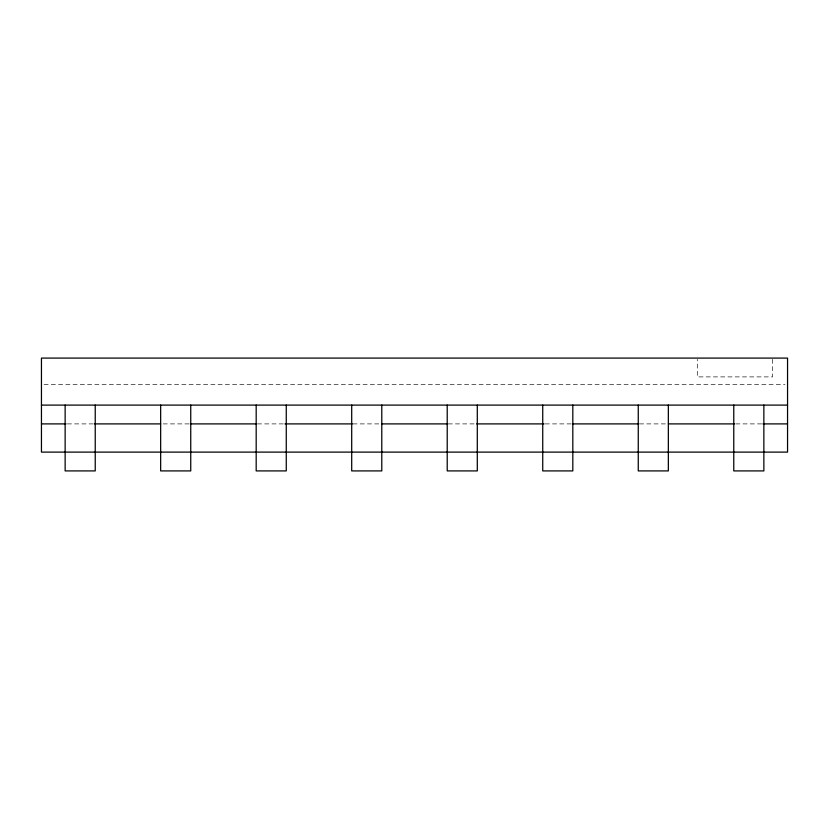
<?xml version="1.0" encoding="UTF-8"?>
<svg xmlns="http://www.w3.org/2000/svg" width="829" height="829" viewBox="0 0 829 829"><rect width="100%" height="100%" fill="white"/><g stroke="black" fill="none" stroke-linecap="round" stroke-linejoin="round"><path stroke-width="0.62" stroke-dasharray="4.14 3.11" d="M44.041 384.418L784.959 384.418M67.356 423.899L93.262 423.899M163.168 423.899L190.743 423.899M257.436 423.899L283.756 423.899M352.947 423.899L380.822 423.899M448.178 423.899L476.053 423.899M545.244 423.899L571.564 423.899M639.511 423.899L665.832 423.899M735.737 423.899L761.644 423.899M772.504 359.34L772.504 376.894L697.293 376.894L697.293 359.34"/><path stroke-width="1.24" d="M41.45 405.101L787.55 405.101M41.45 423.899L66.061 423.899M94.558 423.899L160.619 423.899M190.411 423.899L256.472 423.899M284.969 423.899L352.325 423.899M382.117 423.899L446.883 423.899M476.675 423.899L544.031 423.899M572.528 423.899L638.589 423.899M668.381 423.899L734.442 423.899M762.939 423.899L787.55 423.899M381.786 452.106L41.45 452.106L41.45 358.087L787.55 358.087L787.55 452.106L447.214 452.106M382.117 452.106L446.883 452.106M763.861 405.101L763.861 470.913L733.769 470.913L733.769 405.101M668.34 405.101L668.34 470.913L638.257 470.913L638.257 405.101M572.818 405.101L572.818 470.913L542.736 470.913L542.736 405.101M477.297 405.101L477.297 470.913L447.214 470.913L447.214 405.101M381.786 405.101L381.786 470.913L351.703 470.913L351.703 405.101M286.264 405.101L286.264 470.913L256.182 470.913L256.182 405.101M190.743 405.101L190.743 470.913L160.66 470.913L160.66 405.101M95.231 405.101L95.231 470.913L65.139 470.913L65.139 405.101"/></g></svg>
